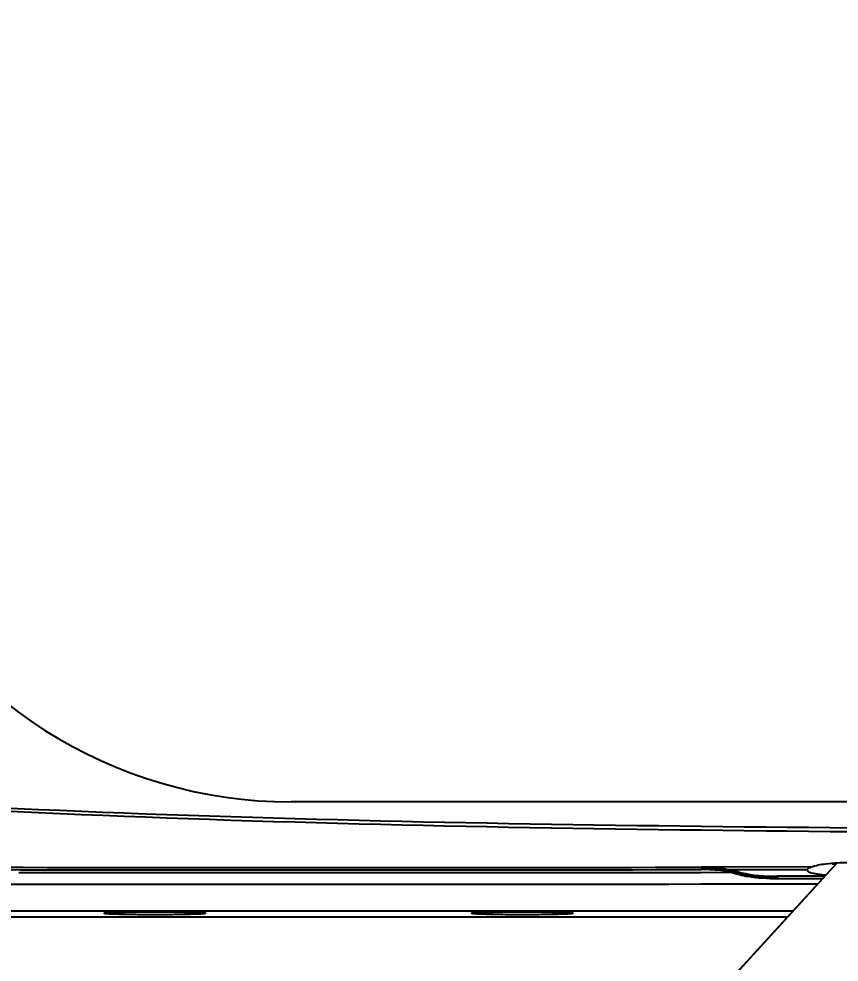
# Model space of a CAD drawing. Header units: millimetres. Extents: x 0 to 5940, y 0 to 4200.
# Drawn here: x 2334.3 to 2512.8, y 1149.6 to 1355 of the extents above; entities that cross this region are included whole.
import ezdxf

# ---------------------------------------------------------------- set-up
doc = ezdxf.new("R2010")
doc.units = ezdxf.units.MM
doc.header["$LTSCALE"] = 32.67
doc.header["$PDMODE"] = 3
doc.header["$PDSIZE"] = 8
doc.linetypes.add('PHANTOM', pattern=[0.8, 0.45, -0.05, 0.1, -0.05, 0.1, -0.05])
doc.layers.get('0').update_dxf_attribs({"linetype": 'CONTINUOUS'})
doc.layers.get('Defpoints').update_dxf_attribs({"linetype": 'CONTINUOUS'})
doc.layers.add('00_COMPONENTS', color=7, linetype='CONTINUOUS')
doc.layers.add('50_ALL_DETAILS', color=7, linetype='CONTINUOUS')
doc.styles.get("Standard").update_dxf_attribs({"font": 'simfang.ttf'})
doc.dimstyles.get("Standard").update_dxf_attribs({"dimtxt": 3, "dimasz": 3, "dimexe": 2.5, "dimexo": 0.5, "dimtad": 1, "dimdsep": 46, "dimtxsty": 'Standard', "dimblk": '_FILLED', "dimblk1": '_FILLED', "dimblk2": '_FILLED', "dimcen": 0.09, "dimclrt": 3, "dimazin": 2, "dimtol": 1, "dimtp": 0.01, "dimtm": 0.01, "dimtfac": 1, "dimtofl": 0, "dimtmove": 0, "dimatfit": 3, "dimldrblk": '_FILLED', "dimfxl": 1, "dimtolj": 1, "dimarcsym": 0})

# ---------------------------------------------------------------- blocks, each defined once
blk = doc.blocks.new('_FILLED')
at = {"color": 0, "linetype": 'ByBlock'}
blk.add_solid([(0, 0), (-1, 0.167), (-1, -0.167)], dxfattribs=at)
blk = doc.blocks.new('*D7')
at = {"color": 4, "lineweight": -2, "transparency": 16777216}
for p, q in [((2154.46, 1483.99), (2154.46, 628.03)), ((3093.26, 1483.99), (3093.26, 628.03)), ((2174.46, 630.53), (2597.52, 630.53)), ((3073.26, 630.53), (2650.2, 630.53))]:
    blk.add_line(p, q, dxfattribs=at)
at = {"layer": 'Defpoints', "color": 0, "transparency": 16777216}
for p in [(2154.46, 1484.49), (3093.26, 1484.49), (3093.26, 630.53)]:
    blk.add_point(p, dxfattribs=at)
at = {"color": 4, "lineweight": -2, "transparency": 16777216, "xscale": 20, "yscale": 20, "zscale": 20, "rotation": 180}
blk.add_blockref('_FILLED', (2154.46, 630.53), dxfattribs=at)
at = {"color": 4, "lineweight": -2, "transparency": 16777216, "xscale": 20, "yscale": 20, "zscale": 20}
blk.add_blockref('_FILLED', (3093.26, 630.53), dxfattribs=at)
at = {"color": 3, "transparency": 16777216, "insert": (2623.86, 630.53), "char_height": 20, "attachment_point": 5}
blk.add_mtext('\\A1;940', dxfattribs=at)

msp = doc.modelspace()

# ---------------------------------------------------------------- linework, layer by layer
at = {"layer": '00_COMPONENTS', "color": 7}
for p, q in [((2854.19251, 1184.49438), (2393.5457, 1184.49438)), ((2512.27453, 1171.05447), (2176.97675, 805.25574)), ((2512.27617, 1171.05447), (2177.18853, 805.25574)), ((2512.27611, 1171.23647), (2512.27617, 1171.05447)), ((2482.91347, 1169.75333), (2482.81058, 1169.75333)), ((2489.14533, 1169.68976), (2489.24567, 1169.66321)), ((2489.25883, 1169.15763), (2489.15811, 1169.18419)), ((2509.76474, 1168.31637), (2499.3915, 1168.29939)), ((2499.40441, 1167.78875), (2509.29592, 1167.80482)), ((2320.29029, 1160.77732), (2502.84642, 1160.77682)), ((2320.29037, 1159.49438), (2501.67835, 1159.49438)), ((2352.85997, 1160.28065), (2352.86377, 1160.28821)), ((2352.85997, 1160.20209), (2352.85997, 1160.28065)), ((2374.85623, 1160.28821), (2374.85997, 1160.28065)), ((2374.85997, 1160.28065), (2374.85997, 1160.20209)), ((2432.85997, 1160.28065), (2432.86377, 1160.28821)), ((2432.85997, 1160.20209), (2432.85997, 1160.28065)), ((2454.85623, 1160.28821), (2454.85997, 1160.28065)), ((2454.85997, 1160.28065), (2454.85997, 1160.20209))]:
    msp.add_line(p, q, dxfattribs=at)
at = {"layer": '00_COMPONENTS', "color": 4}
for p, q in [((2334.26369, 1169.08645), (2367.84584, 1169.08705)), ((2367.84584, 1169.08719), (2369.26346, 1169.08727)), ((2367.84584, 1169.08705), (2369.26346, 1169.08714)), ((2369.26346, 1169.08714), (2402.84652, 1169.09217)), ((2402.84652, 1169.09248), (2437.86173, 1169.10685)), ((2402.84652, 1169.09217), (2404.26318, 1169.09254)), ((2429.03065, 1169.10191), (2439.26282, 1169.10824)), ((2475.76319, 1169.14055), (2482.81058, 1169.14938)), ((2475.76319, 1169.1412), (2482.81058, 1169.14938)), ((2482.81058, 1169.14878), (2489.25883, 1169.15763)), ((2506.65954, 1170.32318), (2482.88148, 1170.26893)), ((2482.90523, 1170.05409), (2482.91347, 1169.75333)), ((2488.79355, 1169.77778), (2488.80609, 1169.26738)), ((2505.86003, 1169.70261), (2489.24566, 1169.66884)), ((2499.40441, 1167.78878), (2499.3915, 1168.29939)), ((2334.26486, 1166.48507), (2319.96176, 1166.48511)), ((2439.26371, 1166.50635), (2404.26423, 1166.4911)), ((2475.76389, 1166.53924), (2439.26371, 1166.50635)), ((2482.81058, 1166.54807), (2475.76389, 1166.53924)), ((2352.85997, 1160.20209), (2352.9809, 1160.32297)), ((2374.85997, 1160.20209), (2374.73905, 1160.32297)), ((2432.85997, 1160.20209), (2432.9809, 1160.32297)), ((2454.85997, 1160.20209), (2454.73905, 1160.32297))]:
    msp.add_line(p, q, dxfattribs=at)
for points in [[(2404.26318, 1169.09284), (2410.97593, 1169.0945), (2429.03065, 1169.10191)], [(2482.90523, 1170.05409), (2482.89833, 1170.07576), (2482.89256, 1170.09785), (2482.88791, 1170.12038), (2482.88449, 1170.1434), (2482.8822, 1170.16686), (2482.88077, 1170.19054), (2482.88014, 1170.21436), (2482.88038, 1170.23841), (2482.88148, 1170.26267)], [(2447.01233, 1166.51168), (2429.02363, 1166.50049), (2410.97292, 1166.49306), (2404.26423, 1166.49141)], [(2482.81058, 1166.54803), (2464.94702, 1166.52732), (2447.01233, 1166.51168)]]:
    msp.add_lwpolyline(points, dxfattribs=at)
at = {"layer": '00_COMPONENTS', "color": 7}
for centre, radius, start, end in [((2393.5457, 1284.49438), 100, 205.1843365, 270), ((2514.33429, 1226.50993), 55.57878, 266.9144889, 267.7982706), ((2402.14191, 54331.51273), 53161.31137, 269.91142524, 270.087018892), ((2400.88637, 56094.16045), 54924.4691, 269.920639684, 270.085461235), ((2486.82987, 1160.68622), 9.29651, 75.5776909, 77.8099355), ((2509.54893, 1245.34903), 78.35633, 254.9824667, 257.8054735), ((2509.9677, 1246.55543), 80.12052, 255.020619, 257.7811804), ((2499.26257, 1226.92685), 58.62371, 268.5625729, 270.1259983), ((2499.30887, 1226.54485), 58.75618, 268.5332552, 270.1005616)]:
    msp.add_arc(centre, radius, start, end, dxfattribs=at)
at = {"layer": '00_COMPONENTS', "color": 4}
msp.add_arc((2499.29628, 1226.53724), 58.44718, 268.5303706, 270.0985294, dxfattribs=at)
for points, knots in [([(2320.02289, 1183.75951), (2369.5714, 1181.23111), (2469.05323, 1178.87432), (2568.5282, 1178.52302), (2618.39477, 1178.28112)], [0, 0, 0, 0, 0.498722492, 1, 1, 1, 1]), ([(2618.3906, 1177.33297), (2568.52125, 1177.59075), (2469.03341, 1177.97691), (2369.53967, 1180.4207), (2319.98414, 1183.01025)], [0, 0, 0, 0, 0.501240722, 1, 1, 1, 1]), ([(2439.26282, 1169.10773), (2442.27848, 1169.10964), (2454.44527, 1169.11806), (2466.61205, 1169.12964), (2475.76319, 1169.14055)], [0, 0, 0, 0, 0.247859346, 1, 1, 1, 1]), ([(2482.90523, 1170.05409), (2483.47215, 1170.05558), (2485.44266, 1170.0087), (2487.42442, 1169.86446), (2488.79869, 1169.56853)], [0, 0, 0, 0, 0.287383788, 1, 1, 1, 1]), ([(2488.79875, 1169.56853), (2488.85918, 1169.555), (2488.97682, 1169.52896), (2489.09398, 1169.50069), (2489.15057, 1169.4856)], [0, 0, 0, 0, 0.513924544, 1, 1, 1, 1]), ([(2493.00289, 1168.55129), (2493.30463, 1168.48473), (2494.89059, 1168.21999), (2496.50051, 1168.14409), (2497.79728, 1168.10929)], [0, 0, 0, 0, 0.192369554, 1, 1, 1, 1]), ([(2404.26423, 1166.4911), (2398.35567, 1166.48955), (2375.02254, 1166.48515), (2351.68942, 1166.48501), (2334.26486, 1166.48507)], [0, 0, 0, 0, 0.253226296, 1, 1, 1, 1])]:
    msp.add_open_spline(points, degree=3, knots=knots, dxfattribs=at)
at = {"layer": '00_COMPONENTS', "color": 7}
for points, knots in [([(2506.65967, 1170.30632), (2507.7116, 1170.70817), (2510.47203, 1171.13516), (2514.85668, 1171.42878), (2519.2429, 1171.16123), (2522.00757, 1170.74558), (2523.05998, 1170.34337)], [0, 0, 0, 0, 0.203915654, 0.499909492, 0.795980056, 1, 1, 1, 1]), ([(2482.88148, 1170.26893), (2483.44936, 1170.26914), (2485.42623, 1170.22486), (2487.41373, 1170.07178), (2488.79288, 1169.77311)], [0, 0, 0, 0, 0.286953095, 1, 1, 1, 1]), ([(2488.80535, 1169.26725), (2488.41866, 1169.35039), (2486.46951, 1169.66603), (2484.49015, 1169.75209), (2482.91299, 1169.75341)], [0, 0, 0, 0, 0.20050205, 1, 1, 1, 1]), ([(2489.15811, 1169.18419), (2489.10124, 1169.19882), (2488.98392, 1169.22768), (2488.86605, 1169.25419), (2488.80535, 1169.26725)], [0, 0, 0, 0, 0.48607458, 1, 1, 1, 1]), ([(2505.85997, 1169.68843), (2505.85997, 1169.74324), (2506.00174, 1170.08362), (2506.38692, 1170.19859), (2506.65967, 1170.30632)], [0, 0, 0, 0, 0.1574636, 1, 1, 1, 1]), ([(2505.85997, 1169.68821), (2505.85997, 1169.62029), (2506.11327, 1169.16522), (2506.6733, 1169.10092), (2507.07537, 1169.00245)], [0, 0, 0, 0, 0.140943845, 1, 1, 1, 1]), ([(2492.99761, 1168.76073), (2493.29981, 1168.69554), (2494.88526, 1168.42964), (2496.49543, 1168.35431), (2497.79198, 1168.32159)], [0, 0, 0, 0, 0.192482298, 1, 1, 1, 1]), ([(2497.8049, 1167.80792), (2497.32586, 1167.82029), (2495.72288, 1167.88638), (2494.11173, 1168.01191), (2493.01052, 1168.24992)], [0, 0, 0, 0, 0.298412768, 1, 1, 1, 1]), ([(2374.85997, 1160.20209), (2374.86027, 1160.1821), (2374.75619, 1160.16661), (2374.62612, 1160.13799), (2374.34759, 1160.115), (2373.99192, 1160.08837), (2373.52882, 1160.06393), (2372.73496, 1160.02967), (2371.53707, 1159.99344), (2369.89128, 1159.95903), (2368.01339, 1159.93343), (2365.97612, 1159.91758), (2363.85755, 1159.91223), (2361.73908, 1159.9176), (2359.70209, 1159.93348), (2357.82464, 1159.9591), (2356.17945, 1159.99352), (2354.98216, 1160.02977), (2354.18881, 1160.06404), (2353.72617, 1160.08849), (2353.37091, 1160.1151), (2353.09287, 1160.13815), (2352.96316, 1160.16663), (2352.85965, 1160.18225), (2352.85997, 1160.20209)], [0, 0, 0, 0, 0.002721832, 0.010027782, 0.022003419, 0.038565616, 0.059559751, 0.084789047, 0.146946552, 0.2226559, 0.309010131, 0.402693728, 0.500111071, 0.597524142, 0.691195087, 0.777528769, 0.853210461, 0.915334358, 0.940544486, 0.961520298, 0.978058133, 0.990021313, 0.997298622, 1, 1, 1, 1]), ([(2352.8637, 1160.28821), (2352.88346, 1160.30796), (2352.97971, 1160.32018), (2353.15363, 1160.35111), (2353.43768, 1160.37296), (2353.81324, 1160.3994), (2354.28451, 1160.42316), (2355.08528, 1160.45647), (2356.28081, 1160.49167), (2357.91511, 1160.52509), (2359.77027, 1160.54991), (2361.77726, 1160.56526), (2363.86157, 1160.57044), (2365.94583, 1160.56525), (2367.95264, 1160.54988), (2369.80752, 1160.52504), (2371.44143, 1160.49161), (2372.63658, 1160.45641), (2373.43702, 1160.42309), (2373.90798, 1160.39933), (2374.2833, 1160.37289), (2374.56704, 1160.35102), (2374.74067, 1160.32014), (2374.83659, 1160.30787), (2374.85625, 1160.28821)], [0, 0, 0, 0, 0.003807425, 0.012113331, 0.024924702, 0.0421452, 0.063617619, 0.089147058, 0.151393002, 0.226575932, 0.311904842, 0.404212378, 0.500073371, 0.595931635, 0.688231088, 0.773546859, 0.848712092, 0.910936585, 0.936453274, 0.957914905, 0.975117865, 0.98792298, 0.996211854, 1, 1, 1, 1]), ([(2454.85997, 1160.20209), (2454.86027, 1160.1821), (2454.75619, 1160.16661), (2454.62612, 1160.13799), (2454.34759, 1160.115), (2453.99192, 1160.08837), (2453.52882, 1160.06393), (2452.73496, 1160.02967), (2451.53707, 1159.99344), (2449.89128, 1159.95903), (2448.01339, 1159.93343), (2445.97612, 1159.91758), (2443.85755, 1159.91223), (2441.73908, 1159.9176), (2439.70209, 1159.93348), (2437.82464, 1159.9591), (2436.17945, 1159.99352), (2434.98216, 1160.02977), (2434.18881, 1160.06404), (2433.72617, 1160.08849), (2433.37091, 1160.1151), (2433.09287, 1160.13815), (2432.96316, 1160.16663), (2432.85965, 1160.18225), (2432.85997, 1160.20209)], [0, 0, 0, 0, 0.002721832, 0.010027782, 0.022003419, 0.038565616, 0.059559751, 0.084789047, 0.146946552, 0.2226559, 0.309010131, 0.402693728, 0.500111071, 0.597524142, 0.691195087, 0.777528769, 0.853210461, 0.915334358, 0.940544486, 0.961520298, 0.978058133, 0.990021313, 0.997298622, 1, 1, 1, 1]), ([(2432.8637, 1160.28821), (2432.88346, 1160.30796), (2432.97971, 1160.32018), (2433.15363, 1160.35111), (2433.43768, 1160.37296), (2433.81324, 1160.3994), (2434.28451, 1160.42316), (2435.08528, 1160.45647), (2436.28081, 1160.49167), (2437.91511, 1160.52509), (2439.77027, 1160.54991), (2441.77726, 1160.56526), (2443.86157, 1160.57044), (2445.94583, 1160.56525), (2447.95264, 1160.54988), (2449.80752, 1160.52504), (2451.44143, 1160.49161), (2452.63658, 1160.45641), (2453.43702, 1160.42309), (2453.90798, 1160.39933), (2454.2833, 1160.37289), (2454.56704, 1160.35102), (2454.74067, 1160.32014), (2454.83659, 1160.30787), (2454.85625, 1160.28821)], [0, 0, 0, 0, 0.003807425, 0.012113331, 0.024924702, 0.0421452, 0.063617619, 0.089147058, 0.151393002, 0.226575932, 0.311904842, 0.404212378, 0.500073371, 0.595931635, 0.688231088, 0.773546859, 0.848712092, 0.910936585, 0.936453274, 0.957914905, 0.975117865, 0.98792298, 0.996211854, 1, 1, 1, 1])]:
    msp.add_open_spline(points, degree=3, knots=knots, dxfattribs=at)
at = {"layer": '00_COMPONENTS', "color": 4}
for points in [[(2489.15057, 1169.4856), (2490.43413, 1169.17192), (2491.71215, 1168.83395), (2493.00289, 1168.55129)], [(2508.18004, 1166.58744), (2499.72356, 1166.57217), (2491.26707, 1166.55911), (2482.81058, 1166.54799)]]:
    msp.add_open_spline(points, degree=3, dxfattribs=at)
at = {"layer": '00_COMPONENTS', "color": 7}
for points in [[(2507.07537, 1169.00245), (2507.43925, 1168.91333), (2507.80891, 1168.84768), (2508.17936, 1168.7918)], [(2508.17936, 1168.7918), (2508.78545, 1168.70037), (2509.39577, 1168.63643), (2510.00662, 1168.58575)]]:
    msp.add_open_spline(points, degree=3, dxfattribs=at)
at = {"layer": '50_ALL_DETAILS', "color": 6, "linetype": 'PHANTOM'}
msp.add_circle((2623.8691, 1484.49438), 497.55869, dxfattribs=at)

# ---------------------------------------------------------------- dimensions: what is measured, and where the dimension line sits
dim = msp.add_linear_dim(base=(3093.25997, 630.53116), p1=(2154.45997, 1484.49438), p2=(3093.25997, 1484.49438), text='940', dimstyle='Standard', override={"dimtxt": 20, "dimasz": 20, "dimtad": 0, "dimtih": 1, "dimtoh": 1, "dimdec": 1, "dimzin": 0, "dimcen": 5.346, "dimclrd": 4, "dimclre": 4, "dimadec": 0, "dimazin": 0, "dimtol": 0, "dimtdec": 1, "dimtzin": 0})
dim.commit()
dim.dimension.update_dxf_attribs({"geometry": '*D7', "text_midpoint": (2623.85997, 630.53116)})

doc.saveas('drawing.dxf')
